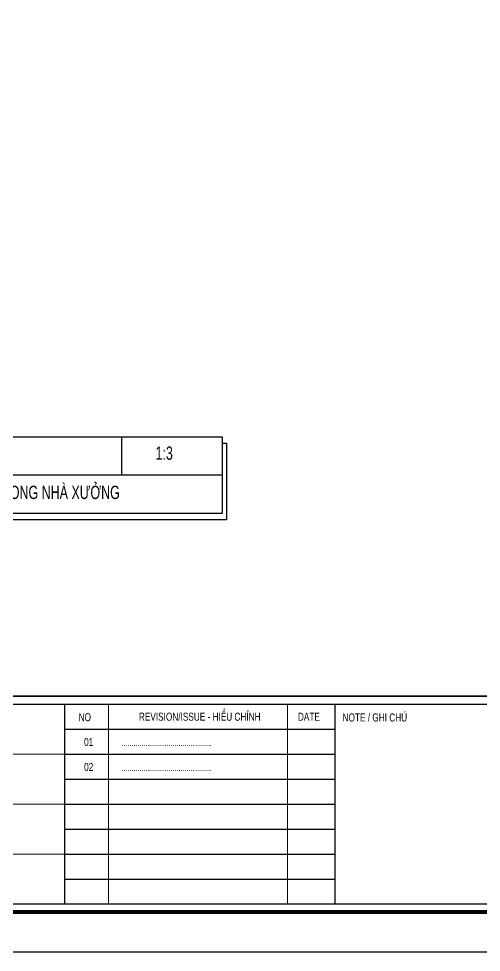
# Model space of a CAD drawing. Header units: inches. Extents: x 315041 to 662841, y -45540 to -35018.
# Drawn here: x 334042.9 to 334147.1, y -37110 to -36900 of the extents above; entities that cross this region are included whole.
import ezdxf
from ezdxf.enums import TextEntityAlignment as Align

# ---------------------------------------------------------------- set-up
doc = ezdxf.new("R2010")
doc.units = ezdxf.units.IN
doc.header["$MEASUREMENT"] = 0
for name, color, linetype in [('2', 2, 'Continuous'), ('251', 251, 'Continuous'), ('3', 3, 'Continuous'), ('7', 7, 'Continuous'), ('BAO KHUNG', 31, 'Continuous')]:
    doc.layers.add(name, color=color, linetype=linetype)
doc.layers.add('Cover text', color=7, linetype='Continuous', true_color=0x52370f)
doc.layers.add('S-Hatch', color=8, linetype='Continuous', lineweight=9)
doc.styles.add('ST1H', font='vnshxh.shx', dxfattribs={"width": 0.7})
doc.styles.get("Standard").update_dxf_attribs({"font": 'VHARIALN.TTF'})
doc.styles.add('style2', font='VHAVANI.TTF')

# ---------------------------------------------------------------- blocks, each defined once
blk = doc.blocks.new('A$C75D82031')
at = {"layer": '2', "color": 157, "linetype": 'Continuous'}
blk.add_lwpolyline([(0, 420), (594, 420), (594, 0), (0, 0)], close=True, dxfattribs=at)
at = {"layer": '251', "linetype": 'Continuous'}
for p, q in [((285.8, 50.19), (346.77, 50.19)), ((285.8, 44.56), (346.77, 44.56)), ((285.8, 38.94), (346.77, 38.94)), ((285.8, 33.31), (346.77, 33.31)), ((285.8, 27.69), (346.77, 27.69)), ((285.8, 22.06), (346.77, 22.06)), ((285.8, 16.44), (346.77, 16.44))]:
    blk.add_line(p, q, dxfattribs=at)
at = {"layer": '7', "color": 147, "linetype": 'Continuous'}
blk.add_lwpolyline([(12.33, 57.61), (581.67, 57.61), (581.67, 409.19), (12.33, 409.19)], close=True, dxfattribs=at)
at = {"layer": 'BAO KHUNG', "color": 7}
blk.add_line((346.77, 10.81), (346.77, 55.81), dxfattribs=at)
at = {"layer": 'BAO KHUNG', "color": 167, "linetype": 'Continuous', "const_width": 0.871}
blk.add_lwpolyline([(10.59, 9.07), (583.41, 9.07), (583.41, 410.93), (10.59, 410.93)], close=True, dxfattribs=at)
at = {"layer": 'BAO KHUNG', "color": 7}
for points in [[(144.95, 55.81), (285.8, 55.81), (285.8, 10.81), (144.95, 10.81)], [(211.89, 55.81), (474.14, 55.81), (474.14, 10.81), (211.89, 10.81)]]:
    blk.add_lwpolyline(points, close=True, dxfattribs=at)
at = {"layer": 'S-Hatch'}
for p, q in [((295.73, 55.81), (295.73, 10.81)), ((336.07, 55.81), (336.07, 10.81)), ((285.8, 44.56), (213.95, 44.56)), ((285.8, 33.31), (213.95, 33.31)), ((285.8, 22.06), (213.95, 22.06))]:
    blk.add_line(p, q, dxfattribs=at)
at = {"layer": 'BAO KHUNG', "color": 7, "linetype": 'Continuous', "width": 0.9}
for s, p in [('REVISION/ISSUE - HIÓU CHØNH', (316.27, 53)), ('NO', (290.4, 52.88)), ('DATE', (340.86, 52.99)), ('01', (291.27, 47.31)), ('02', (291.27, 41.69))]:
    blk.add_text(s, height=1.8, dxfattribs=at).set_placement(p, align=Align.MIDDLE_CENTER)
blk.add_text('NOTE / GHI CHÚ', height=1.8, dxfattribs=at).set_placement((348.44, 51.92))
at = {"layer": 'Cover text', "linetype": 'Continuous', "style": 'style2', "width": 0.8}
for p in [(298.6, 46.4), (298.6, 40.78)]:
    blk.add_text('............................................', height=1.5, dxfattribs=at).set_placement(p)

msp = doc.modelspace()

# ---------------------------------------------------------------- linework, layer by layer
at = {"color": 9}
msp.add_line((334066.103, -36994.0546), (334066.103, -37002.6792), dxfattribs=at)
at = {"color": 8}
msp.add_lwpolyline([(333779.7734, -36700.8371), (334349.1113, -36700.8371), (334349.1113, -37052.4169), (333779.7734, -37052.4169)], close=True, dxfattribs=at)
at = {"color": 9}
for points in [[(334002.5966, -36994.0546), (334088.7381, -36994.0546), (334088.7381, -37011.3038), (334002.5966, -37011.3038)], [(334002.5966, -36994.0546), (334088.7381, -36994.0546), (334088.7381, -37002.6792), (334002.5966, -37002.6792)]]:
    msp.add_lwpolyline(points, close=True, dxfattribs=at)
msp.add_lwpolyline([(334088.7381, -36995.4752), (334089.7607, -36995.4752), (334089.7607, -37012.7244), (334003.6193, -37012.7244), (334003.6193, -37011.3038)], dxfattribs=at)

# ---------------------------------------------------------------- block references
at = {"color": 1}
msp.add_blockref('A$C75D82031', (333767.4423, -37110.027), dxfattribs=at)

# ---------------------------------------------------------------- next in the draw order: texts
at = {"layer": '3', "char_height": 3, "attachment_point": 4, "style": 'ST1H', "bg_fill": 2}
for s, insert in [('\\A1;1:3', (334073.7622, -36997.769)), ('\\A1;ke CHE §ØNH T¤N B£N TRONG NHµ X¦ëNG', (334005.0662, -37006.5987))]:
    msp.add_mtext(s, dxfattribs=dict(at, insert=insert))

doc.saveas('drawing.dxf')
